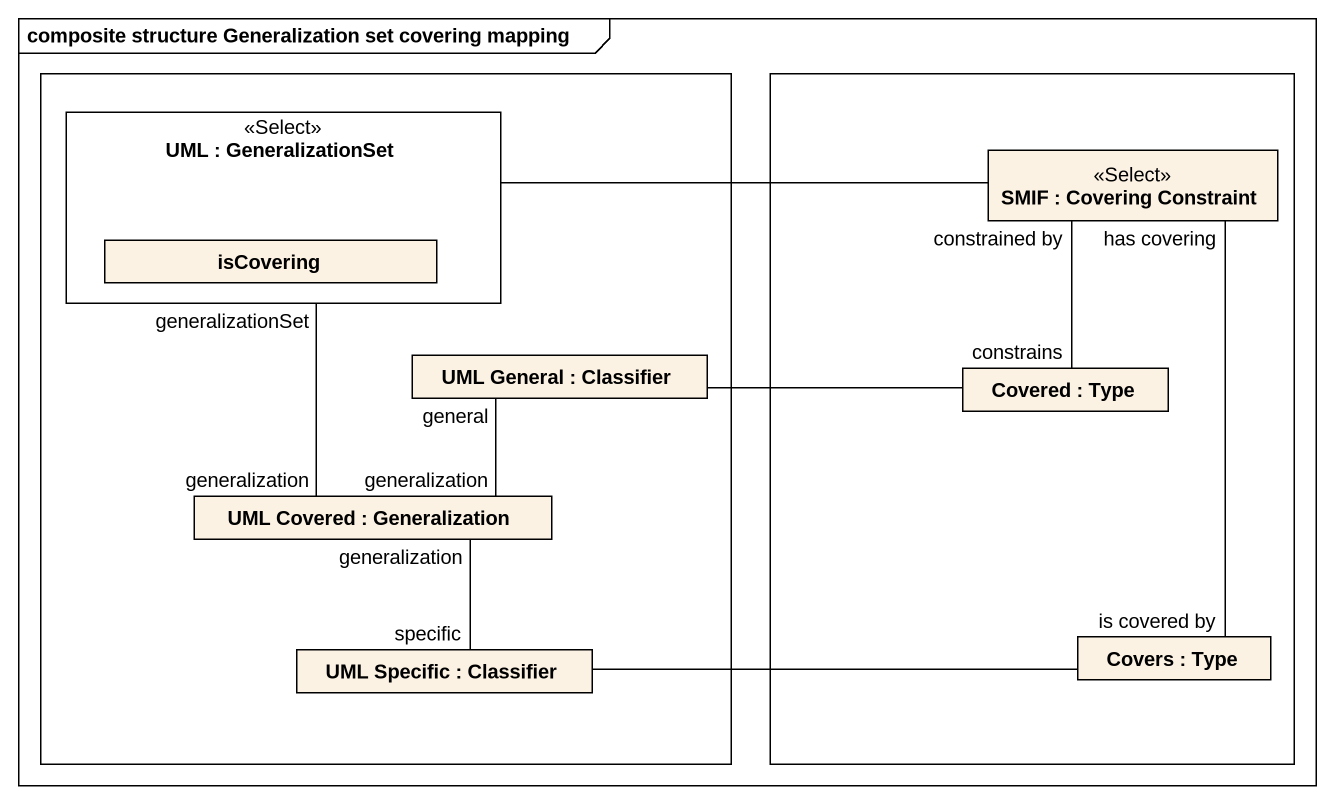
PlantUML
@startuml
mainframe composite structure Generalization set covering mapping
rectangle " " as rectangle1 {
  rectangle "UML : GeneralizationSet" as UML <<Select>> {
    rectangle isCovering
  }
  rectangle "UML General : Classifier" as UML_General
  rectangle "UML Covered : Generalization" as UML_Covered
  rectangle "UML Specific : Classifier" as UML_Specific
}
rectangle " " as rectangle2 {
  rectangle "SMIF : Covering Constraint" as SMIF <<Select>>
  rectangle "Covered : Type" as Covered
  rectangle "Covers : Type" as Covers
}
UML -right- SMIF
UML "generalizationSet" -- "generalization" UML_Covered
UML_General -right- Covered
UML_General "general" -- "generalization" UML_Covered
Covered "constrains" -up- "constrained by" SMIF
UML_Covered "generalization" -- "specific" UML_Specific
UML_Specific -right- Covers
Covers "is covered by" -up- "has covering" SMIF
@enduml
